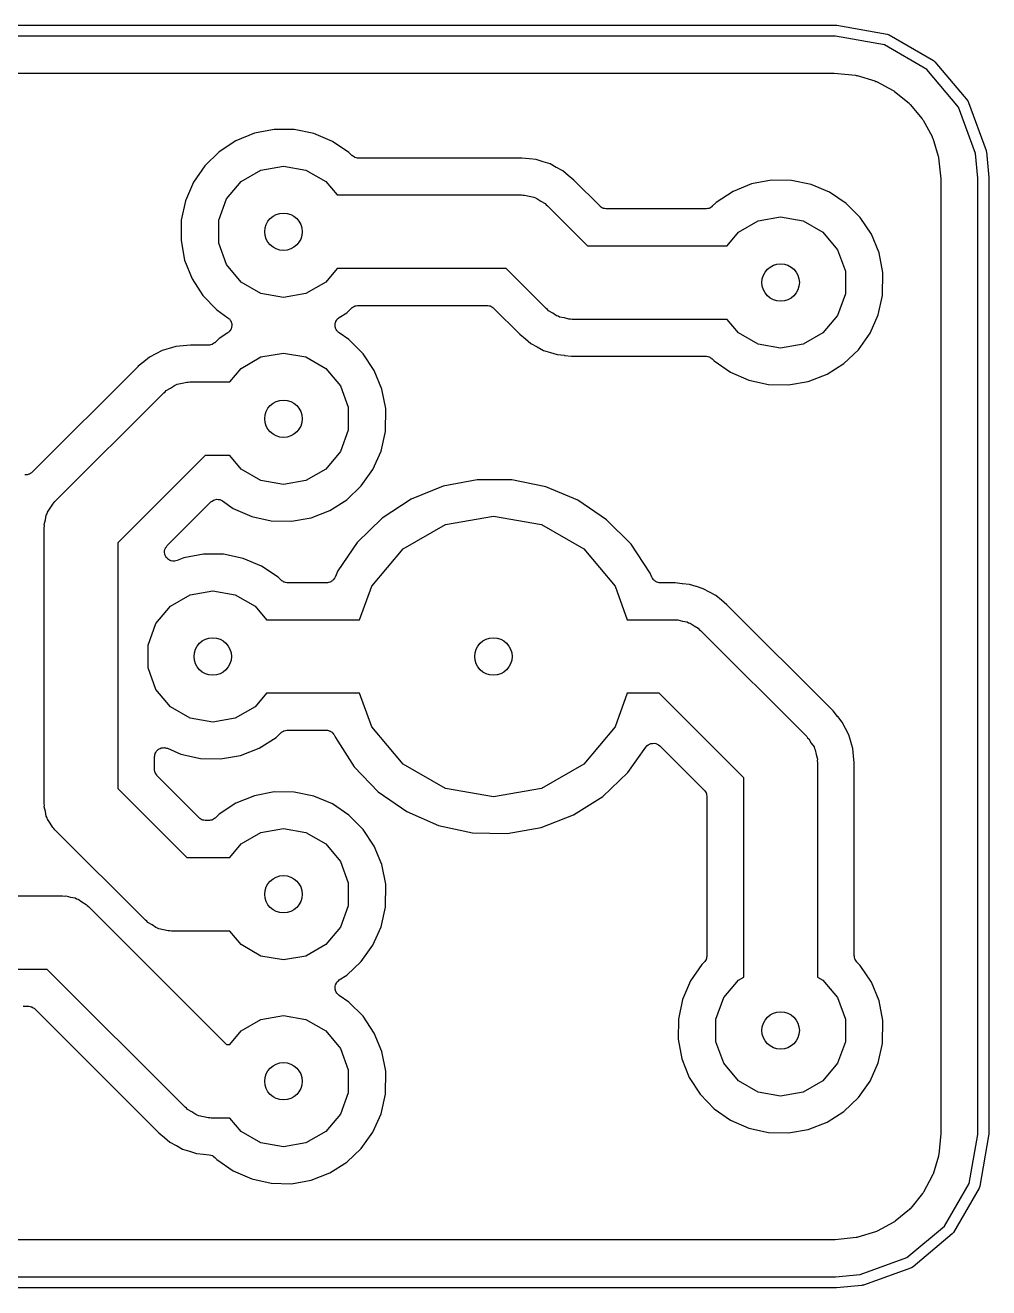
# Model space of a CAD drawing. Extents: x -0.1 to 26.1, y -0.1 to 17.1.
# Drawn here: x 12.99 to 26.07, y -0.07 to 17.07 of the extents above; entities that cross this region are included whole.
import ezdxf

# ---------------------------------------------------------------- set-up
doc = ezdxf.new("R2010")
doc.units = 0
doc.header["$MEASUREMENT"] = 0
doc.layers.add('BLACK', color=7, linetype='CONTINUOUS')

msp = doc.modelspace()

# ---------------------------------------------------------------- linework, layer by layer
at = {"layer": 'Black'}
for p, q in [((2, 17.075), (24, 17.075)), ((24, 17.075), (24.0065, 17.0739)), ((24.0065, 17.0739), (24.013, 17.0739)), ((24.013, 17.0739), (24.6971, 16.9532)), ((23.9934, 16.925), (2.00328, 16.925)), ((24.658, 16.8078), (23.9934, 16.925)), ((25.2366, 16.4737), (24.658, 16.8078)), ((24.6971, 16.9532), (24.7215, 16.9443)), ((24.7215, 16.9443), (25.3231, 16.597)), ((25.6661, 15.9619), (25.2366, 16.4737)), ((25.3231, 16.597), (25.343, 16.5803)), ((25.343, 16.5803), (25.343, 16.5803)), ((25.343, 16.5803), (25.7895, 16.0482)), ((2.02319, 16.425), (23.9658, 16.425)), ((23.9658, 16.425), (23.9718, 16.4239)), ((23.9718, 16.4239), (23.978, 16.4244)), ((23.978, 16.4244), (24.264, 16.3964)), ((24.264, 16.3964), (24.2758, 16.3931)), ((24.2758, 16.3931), (24.288, 16.3916)), ((24.288, 16.3916), (24.5302, 16.3185)), ((24.5302, 16.3185), (24.5412, 16.313)), ((24.5412, 16.313), (24.5528, 16.3092)), ((24.5528, 16.3092), (24.7762, 16.1904)), ((24.7762, 16.1904), (24.7859, 16.1828)), ((24.7859, 16.1828), (24.7966, 16.1769)), ((24.7966, 16.1769), (24.9927, 16.0169)), ((24.9927, 16.0169), (25.0007, 16.0077)), ((25.0007, 16.0077), (25.01, 15.9997)), ((25.01, 15.9997), (25.1713, 15.8047)), ((25.8958, 15.3309), (25.6661, 15.9619)), ((25.7895, 16.0482), (25.7895, 16.0482)), ((25.7895, 16.0482), (25.8025, 16.0257)), ((25.8025, 16.0257), (26.0401, 15.3729)), ((25.1713, 15.8047), (25.1773, 15.7941)), ((25.1773, 15.7941), (25.1849, 15.7845)), ((25.1849, 15.7845), (25.3053, 15.5619)), ((16.1059, 15.6089), (15.8534, 15.5069)), ((16.3735, 15.66), (16.1059, 15.6089)), ((16.6459, 15.6581), (16.3735, 15.66)), ((16.9127, 15.6033), (16.6459, 15.6581)), ((15.8534, 15.5069), (15.6254, 15.3577)), ((17.1638, 15.4977), (16.9127, 15.6033)), ((17.3897, 15.3454), (17.1638, 15.4977)), ((25.3053, 15.5619), (25.3091, 15.5503)), ((25.3091, 15.5503), (25.3147, 15.5394)), ((25.3147, 15.5394), (25.3896, 15.2977)), ((15.6254, 15.3577), (15.4308, 15.1672)), ((17.4279, 15.3069), (17.3897, 15.3454)), ((17.4326, 15.3036), (17.4279, 15.3069)), ((17.4363, 15.2992), (17.4326, 15.3036)), ((17.4502, 15.2912), (17.4363, 15.2992)), ((17.4634, 15.2819), (17.4502, 15.2912)), ((17.4689, 15.2804), (17.4634, 15.2819)), ((17.4739, 15.2775), (17.4689, 15.2804)), ((17.4897, 15.2747), (17.4739, 15.2775)), ((17.5053, 15.2705), (17.4897, 15.2747)), ((17.511, 15.271), (17.5053, 15.2705)), ((17.5166, 15.27), (17.511, 15.271)), ((19.7296, 15.27), (17.5166, 15.27)), ((19.7329, 15.27), (19.7296, 15.27)), ((19.7331, 15.27), (19.7329, 15.27)), ((19.7333, 15.27), (19.7331, 15.27)), ((19.7383, 15.2699), (19.7333, 15.27)), ((19.8351, 15.2591), (19.7383, 15.2699)), ((25.3896, 15.2977), (25.3911, 15.2855)), ((25.3911, 15.2855), (25.3945, 15.2738)), ((25.3945, 15.2738), (25.4243, 14.9899)), ((25.925, 14.9967), (25.8958, 15.3309)), ((26.0401, 15.3729), (26.0418, 15.3633)), ((26.0418, 15.3633), (26.0443, 15.3538)), ((26.0443, 15.3538), (26.0747, 15.0065)), ((15.4308, 15.1672), (15.2769, 14.9424)), ((15.9264, 14.9536), (16.1948, 15.1086)), ((16.1948, 15.1086), (16.5, 15.1624)), ((16.5, 15.1624), (16.8052, 15.1086)), ((16.8052, 15.1086), (17.0736, 14.9536)), ((19.8357, 15.2591), (19.8351, 15.2591)), ((19.8364, 15.2589), (19.8357, 15.2591)), ((19.9328, 15.2492), (19.8364, 15.2589)), ((20.0252, 15.2198), (19.9328, 15.2492)), ((20.0259, 15.2197), (20.0252, 15.2198)), ((20.0265, 15.2194), (20.0259, 15.2197)), ((20.1191, 15.1911), (20.0265, 15.2194)), ((20.204, 15.1444), (20.1191, 15.1911)), ((20.2047, 15.1442), (20.204, 15.1444)), ((20.2052, 15.1438), (20.2047, 15.1442)), ((20.2906, 15.098), (20.2052, 15.1438)), ((20.3648, 15.0357), (20.2906, 15.098)), ((15.2769, 14.9424), (15.1696, 14.692)), ((15.7272, 14.7162), (15.9264, 14.9536)), ((17.0736, 14.9536), (17.2277, 14.77)), ((20.3654, 15.0354), (20.3648, 15.0357)), ((20.3658, 15.0349), (20.3654, 15.0354)), ((20.4414, 14.9728), (20.3658, 15.0349)), ((20.7976, 14.6166), (20.4414, 14.9728)), ((23.1235, 14.97), (22.8559, 14.9189)), ((23.3959, 14.9681), (23.1235, 14.97)), ((23.6627, 14.9133), (23.3959, 14.9681)), ((25.4243, 14.9899), (25.4239, 14.9833)), ((25.4239, 14.9833), (25.425, 14.9768)), ((25.425, 14.9768), (25.425, 2.03423)), ((25.925, 2.00656), (25.925, 14.9967)), ((26.0747, 15.0065), (26.0744, 15.0032)), ((26.0744, 15.0032), (26.075, 15)), ((26.075, 15), (26.075, 2)), ((17.2277, 14.77), (19.73, 14.77)), ((19.73, 14.77), (19.7517, 14.7662)), ((19.7517, 14.7662), (19.7736, 14.7681)), ((19.7736, 14.7681), (19.8367, 14.7512)), ((19.8367, 14.7512), (19.901, 14.7398)), ((22.6034, 14.8169), (22.3754, 14.6677)), ((22.8559, 14.9189), (22.6034, 14.8169)), ((23.9138, 14.8077), (23.6627, 14.9133)), ((24.1397, 14.6554), (23.9138, 14.8077)), ((15.1696, 14.692), (15.113, 14.4256)), ((15.6212, 14.425), (15.7272, 14.7162)), ((19.901, 14.7398), (19.9201, 14.7288)), ((19.9201, 14.7288), (19.9413, 14.7232)), ((19.9413, 14.7232), (19.9948, 14.6857)), ((19.9948, 14.6857), (20.0514, 14.653)), ((20.0514, 14.653), (20.0655, 14.6362)), ((20.0655, 14.6362), (20.0836, 14.6236)), ((20.0836, 14.6236), (20.6271, 14.08)), ((20.8021, 14.6135), (20.7976, 14.6166)), ((20.8056, 14.6092), (20.8021, 14.6135)), ((20.8198, 14.6011), (20.8056, 14.6092)), ((20.8332, 14.5917), (20.8198, 14.6011)), ((20.8385, 14.5903), (20.8332, 14.5917)), ((20.8432, 14.5875), (20.8385, 14.5903)), ((20.8593, 14.5847), (20.8432, 14.5875)), ((20.8751, 14.5805), (20.8593, 14.5847)), ((20.8806, 14.581), (20.8751, 14.5805)), ((20.886, 14.58), (20.8806, 14.581)), ((22.2348, 14.58), (20.886, 14.58)), ((22.2396, 14.5808), (22.2348, 14.58)), ((22.2444, 14.5804), (22.2396, 14.5808)), ((22.2609, 14.5846), (22.2444, 14.5804)), ((22.2776, 14.5875), (22.2609, 14.5846)), ((22.2818, 14.59), (22.2776, 14.5875)), ((22.2865, 14.5912), (22.2818, 14.59)), ((22.3005, 14.6008), (22.2865, 14.5912)), ((22.3152, 14.6092), (22.3005, 14.6008)), ((22.3183, 14.613), (22.3152, 14.6092)), ((22.3223, 14.6157), (22.3183, 14.613)), ((22.3754, 14.6677), (22.3223, 14.6157)), ((24.3316, 14.4621), (24.1397, 14.6554)), ((15.113, 14.4256), (15.1092, 14.1532)), ((15.6212, 14.115), (15.6212, 14.425)), ((22.6764, 14.2636), (22.9448, 14.4186)), ((22.9448, 14.4186), (23.25, 14.4724)), ((23.25, 14.4724), (23.5552, 14.4186)), ((23.5552, 14.4186), (23.8236, 14.2636)), ((24.4824, 14.2353), (24.3316, 14.4621)), ((22.5223, 14.08), (22.6764, 14.2636)), ((23.8236, 14.2636), (24.0228, 14.0262)), ((24.5862, 13.9834), (24.4824, 14.2353)), ((15.1092, 14.1532), (15.1583, 13.8853)), ((15.7272, 13.8238), (15.6212, 14.115)), ((20.6271, 14.08), (22.5223, 14.08)), ((24.0228, 14.0262), (24.1288, 13.735)), ((24.6389, 13.7171), (24.5862, 13.9834)), ((15.1583, 13.8853), (15.2586, 13.632)), ((15.9264, 13.5864), (15.7272, 13.8238)), ((17.2277, 13.77), (17.0736, 13.5864)), ((19.5229, 13.77), (17.2277, 13.77)), ((20.0664, 13.2264), (19.5229, 13.77)), ((24.1288, 13.735), (24.1288, 13.425)), ((15.2586, 13.632), (15.4062, 13.403)), ((16.1948, 13.4314), (15.9264, 13.5864)), ((17.0736, 13.5864), (16.8052, 13.4314)), ((24.6345, 13.4042), (24.6389, 13.7171)), ((15.4062, 13.403), (15.5954, 13.2071)), ((16.5, 13.3776), (16.1948, 13.4314)), ((16.8052, 13.4314), (16.5, 13.3776)), ((24.1288, 13.425), (24.0228, 13.1338)), ((24.5744, 13.1394), (24.6345, 13.4042)), ((15.5954, 13.2071), (15.7463, 13.1022)), ((17.3593, 13.1702), (17.4279, 13.2355)), ((17.4279, 13.2355), (17.4312, 13.2377)), ((17.4312, 13.2377), (17.4338, 13.2408)), ((17.4338, 13.2408), (17.4492, 13.2497)), ((17.4492, 13.2497), (17.4641, 13.2595)), ((17.4641, 13.2595), (17.468, 13.2605)), ((17.468, 13.2605), (17.4714, 13.2625)), ((17.4714, 13.2625), (17.489, 13.2656)), ((17.489, 13.2656), (17.5063, 13.2698)), ((17.5063, 13.2698), (17.5102, 13.2693)), ((17.5102, 13.2693), (17.5141, 13.27)), ((17.5141, 13.27), (19.264, 13.27)), ((19.264, 13.27), (19.2694, 13.269)), ((19.2694, 13.269), (19.2749, 13.2695)), ((19.2749, 13.2695), (19.2907, 13.2653)), ((19.2907, 13.2653), (19.3068, 13.2625)), ((19.3068, 13.2625), (19.3115, 13.2597)), ((19.3115, 13.2597), (19.3168, 13.2583)), ((19.3168, 13.2583), (19.3302, 13.2489)), ((19.3302, 13.2489), (19.3444, 13.2408)), ((19.3444, 13.2408), (19.3479, 13.2365)), ((19.3479, 13.2365), (19.3524, 13.2334)), ((19.3524, 13.2334), (19.7086, 12.8772)), ((20.0845, 13.2138), (20.0664, 13.2264)), ((20.0986, 13.197), (20.0845, 13.2138)), ((15.7463, 13.1022), (15.7556, 13.093)), ((15.7556, 13.093), (15.7661, 13.0851)), ((15.7661, 13.0851), (15.7709, 13.0778)), ((15.7709, 13.0778), (15.7771, 13.0716)), ((15.7771, 13.0716), (15.7827, 13.0598)), ((15.7827, 13.0598), (15.7899, 13.0488)), ((15.7899, 13.0488), (15.7919, 13.0403)), ((15.7919, 13.0403), (15.7956, 13.0323)), ((17.2035, 13.0232), (17.2055, 13.0379)), ((17.2055, 13.0379), (17.2087, 13.0441)), ((17.2087, 13.0441), (17.2104, 13.0509)), ((17.2104, 13.0509), (17.2187, 13.0632)), ((17.2187, 13.0632), (17.2256, 13.0764)), ((17.2256, 13.0764), (17.2308, 13.0811)), ((17.2308, 13.0811), (17.2347, 13.0869)), ((17.2347, 13.0869), (17.2467, 13.0956)), ((17.2467, 13.0956), (17.2576, 13.1056)), ((17.2576, 13.1056), (17.3593, 13.1702)), ((20.1552, 13.1643), (20.0986, 13.197)), ((20.2087, 13.1268), (20.1552, 13.1643)), ((20.2299, 13.1212), (20.2087, 13.1268)), ((20.249, 13.1102), (20.2299, 13.1212)), ((20.3133, 13.0988), (20.249, 13.1102)), ((20.3764, 13.0819), (20.3133, 13.0988)), ((20.3983, 13.0838), (20.3764, 13.0819)), ((20.42, 13.08), (20.3983, 13.0838)), ((22.5223, 13.08), (20.42, 13.08)), ((22.6764, 12.8964), (22.5223, 13.08)), ((24.0228, 13.1338), (23.8236, 12.8964)), ((24.4636, 12.8906), (24.5744, 13.1394)), ((15.7434, 12.895), (15.6254, 12.8177)), ((15.753, 12.9039), (15.7434, 12.895)), ((15.7637, 12.9115), (15.753, 12.9039)), ((15.7687, 12.9187), (15.7637, 12.9115)), ((15.7751, 12.9247), (15.7687, 12.9187)), ((15.781, 12.9364), (15.7751, 12.9247)), ((15.7885, 12.9471), (15.781, 12.9364)), ((15.7907, 12.9556), (15.7885, 12.9471)), ((15.7947, 12.9634), (15.7907, 12.9556)), ((15.7962, 12.9764), (15.7947, 12.9634)), ((15.7956, 13.0323), (15.7968, 13.0193)), ((15.7996, 12.9891), (15.7962, 12.9764)), ((15.7968, 13.0193), (15.7998, 13.0065)), ((15.7998, 13.0065), (15.7988, 12.9978)), ((15.7988, 12.9978), (15.7996, 12.9891)), ((17.1997, 12.9949), (17.2006, 13.0018)), ((17.2029, 12.9804), (17.1997, 12.9949)), ((17.1999, 13.0088), (17.2035, 13.0232)), ((17.2006, 13.0018), (17.1999, 13.0088)), ((17.2044, 12.9656), (17.2029, 12.9804)), ((17.2075, 12.9593), (17.2044, 12.9656)), ((17.209, 12.9525), (17.2075, 12.9593)), ((17.217, 12.9399), (17.209, 12.9525)), ((17.2235, 12.9266), (17.217, 12.9399)), ((17.2285, 12.9217), (17.2235, 12.9266)), ((17.2323, 12.9158), (17.2285, 12.9217)), ((17.244, 12.9068), (17.2323, 12.9158)), ((17.2547, 12.8965), (17.244, 12.9068)), ((17.3897, 12.8054), (17.2547, 12.8965)), ((19.7086, 12.8772), (19.7842, 12.8151)), ((22.9448, 12.7414), (22.6764, 12.8964)), ((23.8236, 12.8964), (23.5552, 12.7414)), ((24.3066, 12.668), (24.4636, 12.8906)), ((15.0409, 12.7119), (14.9482, 12.6839)), ((15.1375, 12.7203), (15.0409, 12.7119)), ((15.1381, 12.7205), (15.1375, 12.7203)), ((15.1388, 12.7205), (15.1381, 12.7205)), ((15.2361, 12.73), (15.1388, 12.7205)), ((15.4848, 12.73), (15.2361, 12.73)), ((15.4896, 12.7308), (15.4848, 12.73)), ((15.4944, 12.7304), (15.4896, 12.7308)), ((15.5109, 12.7346), (15.4944, 12.7304)), ((15.5276, 12.7375), (15.5109, 12.7346)), ((15.5318, 12.74), (15.5276, 12.7375)), ((15.5365, 12.7412), (15.5318, 12.74)), ((15.5505, 12.7508), (15.5365, 12.7412)), ((15.5652, 12.7592), (15.5505, 12.7508)), ((15.5683, 12.763), (15.5652, 12.7592)), ((15.5723, 12.7657), (15.5683, 12.763)), ((15.6254, 12.8177), (15.5723, 12.7657)), ((17.5816, 12.6121), (17.3897, 12.8054)), ((19.7842, 12.8151), (19.7846, 12.8146)), ((19.7846, 12.8146), (19.7852, 12.8143)), ((19.7852, 12.8143), (19.8594, 12.752)), ((19.8594, 12.752), (19.9448, 12.7062)), ((19.9448, 12.7062), (19.9453, 12.7058)), ((19.9453, 12.7058), (19.946, 12.7056)), ((19.946, 12.7056), (20.0309, 12.6589)), ((23.25, 12.6876), (22.9448, 12.7414)), ((23.5552, 12.7414), (23.25, 12.6876)), ((14.681, 12.5657), (14.606, 12.5045)), ((14.7671, 12.6104), (14.681, 12.5657)), ((14.7677, 12.6108), (14.7671, 12.6104)), ((14.7683, 12.611), (14.7677, 12.6108)), ((14.8538, 12.6565), (14.7683, 12.611)), ((14.9469, 12.6835), (14.8538, 12.6565)), ((14.9475, 12.6838), (14.9469, 12.6835)), ((14.9482, 12.6839), (14.9475, 12.6838)), ((15.9264, 12.4136), (16.1948, 12.5686)), ((16.1948, 12.5686), (16.5, 12.6224)), ((16.5, 12.6224), (16.8052, 12.5686)), ((16.8052, 12.5686), (17.0736, 12.4136)), ((17.7324, 12.3853), (17.5816, 12.6121)), ((20.0309, 12.6589), (20.1235, 12.6306)), ((20.1235, 12.6306), (20.1241, 12.6303)), ((20.1241, 12.6303), (20.1248, 12.6302)), ((20.1248, 12.6302), (20.2172, 12.6008)), ((20.2172, 12.6008), (20.3136, 12.5911)), ((20.3136, 12.5911), (20.3142, 12.5909)), ((20.3142, 12.5909), (20.3149, 12.5909)), ((20.3149, 12.5909), (20.4117, 12.5801)), ((20.4117, 12.5801), (20.4167, 12.58)), ((20.4167, 12.58), (20.4169, 12.58)), ((20.4169, 12.58), (20.4171, 12.58)), ((20.4171, 12.58), (20.4204, 12.58)), ((20.4204, 12.58), (22.2316, 12.58)), ((22.2316, 12.58), (22.2381, 12.5789)), ((22.2381, 12.5789), (22.2447, 12.5793)), ((22.2447, 12.5793), (22.2593, 12.5751)), ((22.2593, 12.5751), (22.2744, 12.5725)), ((22.2744, 12.5725), (22.2801, 12.5692)), ((22.2801, 12.5692), (22.2864, 12.5673)), ((22.2864, 12.5673), (22.2987, 12.5584)), ((22.2987, 12.5584), (22.3119, 12.5508)), ((22.3119, 12.5508), (22.3162, 12.5457)), ((22.3162, 12.5457), (22.3215, 12.5418)), ((22.3215, 12.5418), (22.3454, 12.5171)), ((24.1093, 12.4802), (24.3066, 12.668)), ((14.5226, 12.4368), (13.0884, 11.0026)), ((14.5249, 12.4391), (14.5226, 12.4368)), ((14.525, 12.4393), (14.5249, 12.4391)), ((14.5252, 12.4394), (14.525, 12.4393)), ((14.5288, 12.4429), (14.5252, 12.4394)), ((14.6049, 12.5037), (14.5288, 12.4429)), ((14.6054, 12.5042), (14.6049, 12.5037)), ((14.606, 12.5045), (14.6054, 12.5042)), ((15.7723, 12.23), (15.9264, 12.4136)), ((17.0736, 12.4136), (17.2728, 12.1762)), ((17.8362, 12.1334), (17.7324, 12.3853)), ((22.3454, 12.5171), (22.5691, 12.3616)), ((22.5691, 12.3616), (22.8187, 12.2526)), ((23.8793, 12.3342), (24.1093, 12.4802)), ((14.9652, 12.1457), (15.0187, 12.1832)), ((15.0187, 12.1832), (15.0399, 12.1888)), ((15.0399, 12.1888), (15.059, 12.1998)), ((15.059, 12.1998), (15.1233, 12.2112)), ((15.1233, 12.2112), (15.1864, 12.2281)), ((15.1864, 12.2281), (15.2083, 12.2262)), ((15.2083, 12.2262), (15.23, 12.23)), ((15.23, 12.23), (15.7723, 12.23)), ((22.8187, 12.2526), (23.0847, 12.1941)), ((23.0847, 12.1941), (23.3571, 12.1884)), ((23.3571, 12.1884), (23.6253, 12.2357)), ((23.6253, 12.2357), (23.8793, 12.3342)), ((13.3964, 10.6036), (14.8764, 12.0836)), ((14.8764, 12.0836), (14.8945, 12.0962)), ((14.8945, 12.0962), (14.9086, 12.113)), ((14.9086, 12.113), (14.9652, 12.1457)), ((17.2728, 12.1762), (17.3788, 11.885)), ((17.8889, 11.8671), (17.8362, 12.1334)), ((17.3788, 11.885), (17.3788, 11.575)), ((17.8845, 11.5542), (17.8889, 11.8671)), ((17.3788, 11.575), (17.2728, 11.2838)), ((17.8244, 11.2894), (17.8845, 11.5542)), ((15.4371, 11.23), (14.25, 10.0429)), ((15.73, 11.23), (15.4371, 11.23)), ((15.7723, 11.23), (15.73, 11.23)), ((15.9264, 11.0464), (15.7723, 11.23)), ((17.2728, 11.2838), (17.0736, 11.0464)), ((17.7136, 11.0406), (17.8244, 11.2894)), ((13.0528, 10.9777), (13.0423, 10.9749)), ((13.0618, 10.984), (13.0528, 10.9777)), ((13.0717, 10.9886), (13.0618, 10.984)), ((13.0794, 10.9963), (13.0717, 10.9886)), ((13.0884, 11.0026), (13.0794, 10.9963)), ((16.1948, 10.8914), (15.9264, 11.0464)), ((17.0736, 11.0464), (16.8052, 10.8914)), ((17.5566, 10.818), (17.7136, 11.0406)), ((13, 10.9674), (12.9891, 10.9665)), ((13.0109, 10.9665), (13, 10.9674)), ((13.0215, 10.9693), (13.0109, 10.9665)), ((13.0324, 10.9703), (13.0215, 10.9693)), ((13.0423, 10.9749), (13.0324, 10.9703)), ((16.5, 10.8376), (16.1948, 10.8914)), ((16.8052, 10.8914), (16.5, 10.8376)), ((17.3593, 10.6302), (17.5566, 10.818)), ((18.6691, 10.8135), (18.2327, 10.6372)), ((19.1314, 10.9017), (18.6691, 10.8135)), ((19.6021, 10.8984), (19.1314, 10.9017)), ((20.0631, 10.8038), (19.6021, 10.8984)), ((15.5696, 10.6295), (15.5902, 10.6351)), ((15.5902, 10.6351), (15.5905, 10.6351)), ((15.5905, 10.6351), (15.5907, 10.6351)), ((15.5907, 10.6351), (15.612, 10.6332)), ((15.612, 10.6332), (15.6335, 10.6314)), ((18.2327, 10.6372), (17.8389, 10.3795)), ((20.497, 10.6214), (20.0631, 10.8038)), ((13.2968, 10.4613), (13.3343, 10.5148)), ((13.3343, 10.5148), (13.367, 10.5714)), ((13.367, 10.5714), (13.3838, 10.5855)), ((13.3838, 10.5855), (13.3964, 10.6036)), ((14.9213, 10.0071), (15.5132, 10.599)), ((15.5132, 10.599), (15.5308, 10.6113)), ((15.5308, 10.6113), (15.5484, 10.6237)), ((15.5484, 10.6237), (15.5486, 10.6237)), ((15.5486, 10.6237), (15.5487, 10.6239)), ((15.5487, 10.6239), (15.5696, 10.6295)), ((15.6335, 10.6314), (15.6337, 10.6313)), ((15.6337, 10.6313), (15.6339, 10.6313)), ((15.6339, 10.6313), (15.6535, 10.6222)), ((15.6535, 10.6222), (15.6729, 10.6132)), ((15.6729, 10.6132), (15.8191, 10.5116)), ((15.8191, 10.5116), (16.0687, 10.4026)), ((16.8753, 10.3857), (17.1293, 10.4842)), ((17.1293, 10.4842), (17.3593, 10.6302)), ((20.8872, 10.3582), (20.497, 10.6214)), ((13.2519, 10.2936), (13.2688, 10.3567)), ((13.2538, 10.2717), (13.2519, 10.2936)), ((13.2688, 10.3567), (13.2802, 10.421)), ((13.2802, 10.421), (13.2912, 10.4401)), ((13.2912, 10.4401), (13.2968, 10.4613)), ((16.0687, 10.4026), (16.3347, 10.3441)), ((16.3347, 10.3441), (16.6071, 10.3384)), ((16.6071, 10.3384), (16.8753, 10.3857)), ((17.8389, 10.3795), (17.5026, 10.0502)), ((18.124, 9.96104), (18.6977, 10.2922)), ((18.6977, 10.2922), (19.35, 10.4073)), ((19.35, 10.4073), (20.0023, 10.2922)), ((20.0023, 10.2922), (20.576, 9.96104)), ((21.2189, 10.0242), (20.8872, 10.3582)), ((13.25, 10.25), (13.2538, 10.2717)), ((13.25, 6.5), (13.25, 10.25)), ((14.25, 10.0429), (14.25, 6.70711)), ((14.8859, 9.93612), (14.8916, 9.95369)), ((14.8916, 9.95369), (14.8964, 9.97155)), ((14.8964, 9.97155), (14.8983, 9.97426)), ((14.8983, 9.97426), (14.8993, 9.97741)), ((14.8993, 9.97741), (14.9107, 9.99198)), ((14.9107, 9.99198), (14.9213, 10.0071)), ((17.5026, 10.0502), (17.2367, 9.66181)), ((17.6983, 9.45363), (18.124, 9.96104)), ((20.576, 9.96104), (21.0017, 9.45363)), ((21.4793, 9.63219), (21.2189, 10.0242)), ((14.8852, 9.92962), (14.886, 9.93281)), ((14.8868, 9.9112), (14.8852, 9.92962)), ((14.886, 9.93281), (14.8859, 9.93612)), ((14.8874, 9.89273), (14.8868, 9.9112)), ((14.8887, 9.88967), (14.8874, 9.89273)), ((14.889, 9.88637), (14.8887, 9.88967)), ((14.8968, 9.86961), (14.889, 9.88637)), ((14.9037, 9.85248), (14.8968, 9.86961)), ((14.9059, 9.85002), (14.9037, 9.85248)), ((14.9073, 9.84702), (14.9059, 9.85002)), ((14.9204, 9.83396), (14.9073, 9.84702)), ((14.9328, 9.82022), (14.9204, 9.83396)), ((14.9357, 9.81867), (14.9328, 9.82022)), ((14.938, 9.81633), (14.9357, 9.81867)), ((14.9548, 9.80851), (14.938, 9.81633)), ((14.9711, 9.79984), (14.9548, 9.80851)), ((14.9744, 9.79938), (14.9711, 9.79984)), ((14.9774, 9.79798), (14.9744, 9.79938)), ((14.9958, 9.79637), (14.9774, 9.79798)), ((15.0141, 9.7938), (14.9958, 9.79637)), ((15.0173, 9.79448), (15.0141, 9.7938)), ((15.0206, 9.7942), (15.0173, 9.79448)), ((15.0385, 9.79898), (15.0206, 9.7942)), ((15.0565, 9.80282), (15.0385, 9.79898)), ((15.1459, 9.83894), (15.0565, 9.80282)), ((15.4135, 9.88998), (15.1459, 9.83894)), ((15.6859, 9.88808), (15.4135, 9.88998)), ((15.9527, 9.83331), (15.6859, 9.88808)), ((16.2038, 9.72775), (15.9527, 9.83331)), ((16.4297, 9.57543), (16.2038, 9.72775)), ((17.2367, 9.66181), (17.1998, 9.57576)), ((21.5019, 9.57737), (21.4793, 9.63219)), ((16.4679, 9.53692), (16.4297, 9.57543)), ((16.4726, 9.53362), (16.4679, 9.53692)), ((16.4763, 9.52924), (16.4726, 9.53362)), ((16.4902, 9.52119), (16.4763, 9.52924)), ((16.5034, 9.5119), (16.4902, 9.52119)), ((16.5089, 9.5104), (16.5034, 9.5119)), ((16.5139, 9.50754), (16.5089, 9.5104)), ((16.5297, 9.50474), (16.5139, 9.50754)), ((16.5453, 9.50052), (16.5297, 9.50474)), ((16.551, 9.50099), (16.5453, 9.50052)), ((16.5566, 9.5), (16.551, 9.50099)), ((17.0849, 9.5), (16.5566, 9.5)), ((17.0923, 9.5013), (17.0849, 9.5)), ((17.0997, 9.50088), (17.0923, 9.5013)), ((17.1135, 9.50504), (17.0997, 9.50088)), ((17.1277, 9.50754), (17.1135, 9.50504)), ((17.1341, 9.51127), (17.1277, 9.50754)), ((17.1413, 9.51343), (17.1341, 9.51127)), ((17.1528, 9.52205), (17.1413, 9.51343)), ((17.1653, 9.52924), (17.1528, 9.52205)), ((17.1701, 9.53496), (17.1653, 9.52924)), ((17.176, 9.53943), (17.1701, 9.53496)), ((17.1839, 9.55148), (17.176, 9.53943)), ((17.1932, 9.5625), (17.1839, 9.55148)), ((17.1957, 9.56951), (17.1932, 9.5625)), ((17.1998, 9.57576), (17.1957, 9.56951)), ((17.5332, 9), (17.6983, 9.45363)), ((21.0017, 9.45363), (21.1668, 9)), ((21.5064, 9.57033), (21.5019, 9.57737)), ((21.5092, 9.5625), (21.5064, 9.57033)), ((21.5179, 9.55214), (21.5092, 9.5625)), ((21.5252, 9.54071), (21.5179, 9.55214)), ((21.5318, 9.53563), (21.5252, 9.54071)), ((21.5371, 9.52924), (21.5318, 9.53563)), ((21.5489, 9.52248), (21.5371, 9.52924)), ((21.5596, 9.51422), (21.5489, 9.52248)), ((21.5675, 9.51171), (21.5596, 9.51422)), ((21.5747, 9.50754), (21.5675, 9.51171)), ((21.5881, 9.50519), (21.5747, 9.50754)), ((21.601, 9.5011), (21.5881, 9.50519)), ((21.6093, 9.50145), (21.601, 9.5011)), ((21.6175, 9.5), (21.6093, 9.50145)), ((21.8096, 9.5), (21.6175, 9.5)), ((21.8129, 9.49998), (21.8096, 9.5)), ((21.8131, 9.50001), (21.8129, 9.49998)), ((21.8133, 9.49997), (21.8131, 9.50001)), ((21.8183, 9.49994), (21.8133, 9.49997)), ((21.9151, 9.48908), (21.8183, 9.49994)), ((21.9157, 9.48912), (21.9151, 9.48908)), ((21.9164, 9.48894), (21.9157, 9.48912)), ((22.0128, 9.47915), (21.9164, 9.48894)), ((22.1052, 9.44983), (22.0128, 9.47915)), ((22.1059, 9.44974), (22.1052, 9.44983)), ((22.1065, 9.44944), (22.1059, 9.44974)), ((22.1991, 9.42112), (22.1065, 9.44944)), ((14.9664, 9.18361), (15.2348, 9.33858)), ((15.2348, 9.33858), (15.54, 9.3924)), ((15.54, 9.3924), (15.8452, 9.33858)), ((15.8452, 9.33858), (16.1136, 9.18361)), ((22.284, 9.37442), (22.1991, 9.42112)), ((22.2847, 9.37421), (22.284, 9.37442)), ((22.2852, 9.3738), (22.2847, 9.37421)), ((22.3706, 9.328), (22.2852, 9.3738)), ((22.4448, 9.2657), (22.3706, 9.328)), ((22.4454, 9.26537), (22.4448, 9.2657)), ((22.4458, 9.26487), (22.4454, 9.26537)), ((22.5214, 9.20278), (22.4458, 9.26487)), ((14.7672, 8.9462), (14.9664, 9.18361)), ((16.1136, 9.18361), (16.2677, 9)), ((23.9568, 7.76744), (22.5214, 9.20278)), ((14.6612, 8.65496), (14.7672, 8.9462)), ((16.2677, 9), (17.5332, 9)), ((21.1668, 9), (21.81, 9)), ((21.81, 9), (21.8317, 8.99618)), ((21.8317, 8.99618), (21.8536, 8.9981)), ((21.8536, 8.9981), (21.9167, 8.98119)), ((21.9167, 8.98119), (21.981, 8.96985)), ((21.981, 8.96985), (22.0001, 8.95885)), ((22.0001, 8.95885), (22.0213, 8.95315)), ((22.0213, 8.95315), (22.0748, 8.91568)), ((22.0748, 8.91568), (22.1314, 8.88302)), ((22.1314, 8.88302), (22.1455, 8.86617)), ((22.1455, 8.86617), (22.1636, 8.85355)), ((22.1636, 8.85355), (23.6036, 7.41355)), ((14.6612, 8.34504), (14.6612, 8.65496)), ((14.7672, 8.0538), (14.6612, 8.34504)), ((14.9664, 7.81638), (14.7672, 8.0538)), ((16.2677, 8), (16.1136, 7.81638)), ((17.5332, 8), (16.2677, 8)), ((17.6983, 7.54637), (17.5332, 8)), ((21.1668, 8), (21.0017, 7.54637)), ((21.6029, 8), (21.1668, 8)), ((22.75, 6.85289), (21.6029, 8)), ((15.2348, 7.66142), (14.9664, 7.81638)), ((16.1136, 7.81638), (15.8452, 7.66142)), ((23.9591, 7.76508), (23.9568, 7.76744)), ((23.9593, 7.76495), (23.9591, 7.76508)), ((23.9594, 7.76478), (23.9593, 7.76495)), ((23.9629, 7.7612), (23.9594, 7.76478)), ((24.0237, 7.68511), (23.9629, 7.7612)), ((15.54, 7.6076), (15.2348, 7.66142)), ((15.8452, 7.66142), (15.54, 7.6076)), ((18.124, 7.03896), (17.6983, 7.54637)), ((21.0017, 7.54637), (20.576, 7.03896)), ((24.0242, 7.68467), (24.0237, 7.68511)), ((24.0245, 7.68409), (24.0242, 7.68467)), ((24.0857, 7.60898), (24.0245, 7.68409)), ((24.1304, 7.52289), (24.0857, 7.60898)), ((16.1693, 7.2542), (16.3993, 7.40015)), ((16.3993, 7.40015), (16.4679, 7.46552)), ((16.4679, 7.46552), (16.4712, 7.46772)), ((16.4712, 7.46772), (16.4738, 7.47076)), ((16.4738, 7.47076), (16.4892, 7.47968)), ((16.4892, 7.47968), (16.5041, 7.48955)), ((16.5041, 7.48955), (16.508, 7.49048)), ((16.508, 7.49048), (16.5114, 7.49246)), ((16.5114, 7.49246), (16.529, 7.49556)), ((16.529, 7.49556), (16.5463, 7.49975)), ((16.5463, 7.49975), (16.5502, 7.49931)), ((16.5502, 7.49931), (16.5541, 7.5)), ((16.5541, 7.5), (17.0796, 7.5)), ((17.0796, 7.5), (17.0887, 7.4984)), ((17.0887, 7.4984), (17.0979, 7.49866)), ((17.0979, 7.49866), (17.1099, 7.49466)), ((17.1099, 7.49466), (17.1224, 7.49246)), ((17.1224, 7.49246), (17.1303, 7.48786)), ((17.1303, 7.48786), (17.1391, 7.48495)), ((17.1391, 7.48495), (17.149, 7.47709)), ((17.149, 7.47709), (17.1599, 7.47076)), ((17.1599, 7.47076), (17.1659, 7.46371)), ((17.1659, 7.46371), (17.1731, 7.45799)), ((17.1731, 7.45799), (17.1797, 7.4472)), ((17.1797, 7.4472), (17.1879, 7.4375)), ((17.1879, 7.4375), (17.191, 7.42885)), ((17.191, 7.42885), (17.1958, 7.42101)), ((17.1958, 7.42101), (17.2051, 7.39766)), ((17.2051, 7.39766), (17.46, 7.00203)), ((23.6036, 7.41355), (23.6162, 7.39553)), ((23.6162, 7.39553), (23.633, 7.38139)), ((23.633, 7.38139), (23.6657, 7.32482)), ((24.1308, 7.52236), (24.1304, 7.52289)), ((24.131, 7.52173), (24.1308, 7.52236)), ((24.1765, 7.43619), (24.131, 7.52173)), ((24.2035, 7.3431), (24.1765, 7.43619)), ((14.765, 7.19387), (14.7709, 7.20745)), ((14.7709, 7.20745), (14.7757, 7.21254)), ((14.7757, 7.21254), (14.7792, 7.21862)), ((14.7792, 7.21862), (14.7906, 7.22815)), ((14.7906, 7.22815), (14.8008, 7.23889)), ((14.8008, 7.23889), (14.8071, 7.24201)), ((14.8071, 7.24201), (14.8125, 7.24653)), ((14.8125, 7.24653), (14.8264, 7.2516)), ((14.8264, 7.2516), (14.8397, 7.25819)), ((14.8397, 7.25819), (14.8467, 7.25897)), ((14.8467, 7.25897), (14.8533, 7.26138)), ((14.8533, 7.26138), (14.8681, 7.26138)), ((14.8681, 7.26138), (14.8828, 7.26303)), ((14.8828, 7.26303), (14.8897, 7.26138)), ((14.8897, 7.26138), (14.8967, 7.26138)), ((14.8967, 7.26138), (14.9106, 7.25631)), ((14.9106, 7.25631), (14.925, 7.25282)), ((14.925, 7.25282), (15.1087, 7.17259)), ((15.9153, 7.15569), (16.1693, 7.2542)), ((21.1756, 6.9242), (21.4193, 7.26965)), ((21.4193, 7.26965), (21.4346, 7.28487)), ((21.4346, 7.28487), (21.4497, 7.29999)), ((21.4497, 7.29999), (21.4499, 7.30008)), ((21.4499, 7.30008), (21.4501, 7.30024)), ((21.4501, 7.30024), (21.4696, 7.30927)), ((21.4696, 7.30927), (21.4891, 7.31834)), ((21.4891, 7.31834), (21.4893, 7.31836)), ((21.4893, 7.31836), (21.4895, 7.31845)), ((21.4895, 7.31845), (21.5107, 7.32023)), ((21.5107, 7.32023), (21.5323, 7.32212)), ((21.5323, 7.32212), (21.5325, 7.32206)), ((21.5325, 7.32206), (21.5327, 7.32208)), ((21.5327, 7.32208), (21.5533, 7.31649)), ((21.5533, 7.31649), (21.5742, 7.31088)), ((21.5742, 7.31088), (21.5744, 7.31076)), ((21.5744, 7.31076), (21.5746, 7.3107)), ((21.5746, 7.3107), (21.5921, 7.29837)), ((21.5921, 7.29837), (21.6098, 7.28598)), ((21.6098, 7.28598), (22.2134, 6.6824)), ((23.6657, 7.32482), (23.7032, 7.27131)), ((23.7032, 7.27131), (23.7088, 7.25006)), ((23.7088, 7.25006), (23.7198, 7.23101)), ((23.7198, 7.23101), (23.7312, 7.16668)), ((24.2038, 7.3425), (24.2035, 7.3431)), ((24.2039, 7.34184), (24.2038, 7.3425)), ((24.2319, 7.24908), (24.2039, 7.34184)), ((24.2403, 7.15248), (24.2319, 7.24908)), ((14.75, 7.13828), (14.7526, 7.15288)), ((14.75, 6.96599), (14.75, 7.13828)), ((14.7526, 7.15288), (14.7535, 7.16767)), ((14.7535, 7.16767), (14.7563, 7.17411)), ((14.7563, 7.17411), (14.7575, 7.18103)), ((14.7575, 7.18103), (14.765, 7.19387)), ((15.1087, 7.17259), (15.3747, 7.11409)), ((15.3747, 7.11409), (15.6471, 7.10839)), ((15.6471, 7.10839), (15.9153, 7.15569)), ((18.6977, 6.70776), (18.124, 7.03896)), ((20.576, 7.03896), (20.0023, 6.70776)), ((23.7312, 7.16668), (23.7481, 7.10358)), ((23.7481, 7.10358), (23.7462, 7.08166)), ((23.7462, 7.08166), (23.75, 7.06)), ((23.75, 7.06), (23.75, 4.14612)), ((24.2405, 7.15184), (24.2403, 7.15248)), ((24.2405, 7.15118), (24.2405, 7.15184)), ((24.25, 7.05389), (24.2405, 7.15118)), ((24.25, 4.43584), (24.25, 7.05389)), ((14.751, 6.96057), (14.75, 6.96599)), ((14.7505, 6.9551), (14.751, 6.96057)), ((14.7547, 6.93932), (14.7505, 6.9551)), ((14.7575, 6.92324), (14.7547, 6.93932)), ((14.7603, 6.91847), (14.7575, 6.92324)), ((14.7617, 6.91316), (14.7603, 6.91847)), ((14.7711, 6.89979), (14.7617, 6.91316)), ((14.7792, 6.88564), (14.7711, 6.89979)), ((14.7835, 6.88211), (14.7792, 6.88564)), ((14.7866, 6.8776), (14.7835, 6.88211)), ((15.3576, 6.30661), (14.7866, 6.8776)), ((17.46, 7.00203), (17.787, 6.66346)), ((20.8347, 6.59962), (21.1756, 6.9242)), ((14.25, 6.70711), (15.1871, 5.77)), ((19.35, 6.59274), (18.6977, 6.70776)), ((20.0023, 6.70776), (19.35, 6.59274)), ((22.75, 4.14612), (22.75, 6.85289)), ((16.1059, 6.60894), (15.8534, 6.5069)), ((16.3735, 6.65998), (16.1059, 6.60894)), ((16.6459, 6.65808), (16.3735, 6.65998)), ((16.9127, 6.60331), (16.6459, 6.65808)), ((17.1638, 6.49775), (16.9127, 6.60331)), ((17.787, 6.66346), (18.1735, 6.39485)), ((20.4373, 6.34743), (20.8347, 6.59962)), ((22.2134, 6.6824), (22.2165, 6.67789)), ((22.2165, 6.67789), (22.2208, 6.67436)), ((22.2208, 6.67436), (22.2289, 6.66021)), ((22.2289, 6.66021), (22.2383, 6.64684)), ((22.2383, 6.64684), (22.2397, 6.64153)), ((22.2397, 6.64153), (22.2425, 6.63676)), ((22.2425, 6.63676), (22.2453, 6.62068)), ((22.2453, 6.62068), (22.2495, 6.6049)), ((22.2495, 6.6049), (22.249, 6.59942)), ((22.249, 6.59942), (22.25, 6.59401)), ((22.25, 6.59401), (22.25, 4.43746)), ((13.2538, 6.47833), (13.25, 6.5)), ((13.2519, 6.45642), (13.2538, 6.47833)), ((13.2688, 6.39332), (13.2519, 6.45642)), ((13.2802, 6.32899), (13.2688, 6.39332)), ((15.6254, 6.35774), (15.5723, 6.30569)), ((15.8534, 6.5069), (15.6254, 6.35774)), ((17.3897, 6.34542), (17.1638, 6.49775)), ((18.1735, 6.39485), (18.6048, 6.20642)), ((19.9985, 6.17722), (20.4373, 6.34743)), ((13.2912, 6.30994), (13.2802, 6.32899)), ((13.2968, 6.28869), (13.2912, 6.30994)), ((13.3343, 6.23518), (13.2968, 6.28869)), ((13.367, 6.17861), (13.3343, 6.23518)), ((13.3838, 6.16446), (13.367, 6.17861)), ((15.3621, 6.30346), (15.3576, 6.30661)), ((15.3656, 6.29924), (15.3621, 6.30346)), ((15.3798, 6.29108), (15.3656, 6.29924)), ((15.3932, 6.28171), (15.3798, 6.29108)), ((15.3985, 6.28029), (15.3932, 6.28171)), ((15.4032, 6.27754), (15.3985, 6.28029)), ((15.4193, 6.2747), (15.4032, 6.27754)), ((15.4351, 6.27048), (15.4193, 6.2747)), ((15.4406, 6.27095), (15.4351, 6.27048)), ((15.446, 6.27), (15.4406, 6.27095)), ((15.4848, 6.27), (15.446, 6.27)), ((15.4896, 6.27084), (15.4848, 6.27)), ((15.4944, 6.27037), (15.4896, 6.27084)), ((15.5109, 6.27459), (15.4944, 6.27037)), ((15.5276, 6.27754), (15.5109, 6.27459)), ((15.5318, 6.27996), (15.5276, 6.27754)), ((15.5365, 6.28116), (15.5318, 6.27996)), ((15.5505, 6.29075), (15.5365, 6.28116)), ((15.5652, 6.29924), (15.5505, 6.29075)), ((15.5683, 6.30295), (15.5652, 6.29924)), ((15.5723, 6.30569), (15.5683, 6.30295)), ((17.5816, 6.15214), (17.3897, 6.34542)), ((18.6048, 6.20642), (19.0645, 6.10535)), ((19.535, 6.09549), (19.9985, 6.17722)), ((13.3964, 6.14645), (13.3838, 6.16446)), ((14.6264, 4.91645), (13.3964, 6.14645)), ((15.9264, 5.95362), (16.1948, 6.10858)), ((16.1948, 6.10858), (16.5, 6.1624)), ((16.5, 6.1624), (16.8052, 6.10858)), ((16.8052, 6.10858), (17.0736, 5.95362)), ((17.7324, 5.92526), (17.5816, 6.15214)), ((19.0645, 6.10535), (19.535, 6.09549)), ((15.7723, 5.77), (15.9264, 5.95362)), ((17.0736, 5.95362), (17.2728, 5.7162)), ((17.8362, 5.67341), (17.7324, 5.92526)), ((15.1871, 5.77), (15.7723, 5.77)), ((17.2728, 5.7162), (17.3788, 5.42496)), ((17.8889, 5.40707), (17.8362, 5.67341)), ((17.3788, 5.42496), (17.3788, 5.11504)), ((17.8845, 5.09421), (17.8889, 5.40707)), ((12.5, 5.25), (13.5, 5.25)), ((13.5, 5.25), (13.5217, 5.24618)), ((13.5217, 5.24618), (13.5436, 5.2481)), ((13.5436, 5.2481), (13.6067, 5.23119)), ((13.6067, 5.23119), (13.671, 5.21985)), ((13.671, 5.21985), (13.6901, 5.20885)), ((13.6901, 5.20885), (13.7113, 5.20315)), ((13.7113, 5.20315), (13.7648, 5.16568)), ((13.7648, 5.16568), (13.8214, 5.13302)), ((13.8214, 5.13302), (13.8355, 5.11617)), ((13.8355, 5.11617), (13.8536, 5.10355)), ((13.8536, 5.10355), (15.7271, 3.23)), ((17.3788, 5.11504), (17.2728, 4.8238)), ((17.8244, 4.82944), (17.8845, 5.09421)), ((14.6445, 4.90383), (14.6264, 4.91645)), ((14.6586, 4.88698), (14.6445, 4.90383)), ((14.7152, 4.85432), (14.6586, 4.88698)), ((14.7687, 4.81685), (14.7152, 4.85432)), ((14.7899, 4.81115), (14.7687, 4.81685)), ((14.809, 4.80015), (14.7899, 4.81115)), ((17.2728, 4.8238), (17.0736, 4.58638)), ((17.7136, 4.58059), (17.8244, 4.82944)), ((14.8733, 4.78881), (14.809, 4.80015)), ((14.9364, 4.7719), (14.8733, 4.78881)), ((14.9583, 4.77382), (14.9364, 4.7719)), ((14.98, 4.77), (14.9583, 4.77382)), ((15.7723, 4.77), (14.98, 4.77)), ((15.9264, 4.58638), (15.7723, 4.77)), ((16.1948, 4.43142), (15.9264, 4.58638)), ((17.0736, 4.58638), (16.8052, 4.43142)), ((17.5566, 4.358), (17.7136, 4.58059)), ((16.5, 4.3776), (16.1948, 4.43142)), ((16.8052, 4.43142), (16.5, 4.3776)), ((17.3593, 4.17015), (17.5566, 4.358)), ((22.1808, 4.31715), (22.0269, 4.0924)), ((22.2125, 4.34815), (22.1808, 4.31715)), ((22.216, 4.35315), (22.2125, 4.34815)), ((22.2208, 4.35711), (22.216, 4.35315)), ((22.2286, 4.37069), (22.2208, 4.35711)), ((22.2377, 4.38345), (22.2286, 4.37069)), ((22.2394, 4.38937), (22.2377, 4.38345)), ((22.2425, 4.3947), (22.2394, 4.38937)), ((22.2452, 4.41015), (22.2425, 4.3947)), ((22.2494, 4.42526), (22.2452, 4.41015)), ((22.25, 4.43746), (22.2489, 4.4314)), ((22.2489, 4.4314), (22.2494, 4.42526)), ((24.2509, 4.43064), (24.25, 4.43584)), ((24.2504, 4.42538), (24.2509, 4.43064)), ((24.2547, 4.40938), (24.2504, 4.42538)), ((24.2575, 4.39309), (24.2547, 4.40938)), ((24.2602, 4.38852), (24.2575, 4.39309)), ((24.2615, 4.38341), (24.2602, 4.38852)), ((24.271, 4.36983), (24.2615, 4.38341)), ((24.2792, 4.3555), (24.271, 4.36983)), ((24.2833, 4.3521), (24.2792, 4.3555)), ((24.2863, 4.34776), (24.2833, 4.3521)), ((24.3316, 4.30214), (24.2863, 4.34776)), ((24.4824, 4.07526), (24.3316, 4.30214)), ((13.2929, 4.25), (12.7071, 4.25)), ((15.1664, 2.37645), (13.2929, 4.25)), ((17.2576, 4.10563), (17.3593, 4.17015)), ((22.6764, 4.10361), (22.75, 4.14612)), ((23.75, 4.14612), (23.8236, 4.10361)), ((17.1997, 3.99485), (17.2006, 4.00182)), ((17.2029, 3.98037), (17.1997, 3.99485)), ((17.1999, 4.00881), (17.2035, 4.02319)), ((17.2006, 4.00182), (17.1999, 4.00881)), ((17.2044, 3.96563), (17.2029, 3.98037)), ((17.2035, 4.02319), (17.2055, 4.03789)), ((17.2075, 3.95932), (17.2044, 3.96563)), ((17.2055, 4.03789), (17.2087, 4.04412)), ((17.209, 3.95246), (17.2075, 3.95932)), ((17.2087, 4.04412), (17.2104, 4.05093)), ((17.217, 3.93995), (17.209, 3.95246)), ((17.2104, 4.05093), (17.2187, 4.06322)), ((17.2187, 4.06322), (17.2256, 4.07636)), ((17.2256, 4.07636), (17.2308, 4.0811)), ((17.2308, 4.0811), (17.2347, 4.08692)), ((17.2347, 4.08692), (17.2467, 4.09564)), ((17.2467, 4.09564), (17.2576, 4.10563)), ((22.0269, 4.0924), (21.9196, 3.84202)), ((22.4772, 3.8662), (22.6764, 4.10361)), ((23.8236, 4.10361), (24.0228, 3.8662)), ((24.5862, 3.82341), (24.4824, 4.07526)), ((17.2235, 3.92662), (17.217, 3.93995)), ((17.2285, 3.92173), (17.2235, 3.92662)), ((17.2323, 3.9158), (17.2285, 3.92173)), ((17.244, 3.90676), (17.2323, 3.9158)), ((17.2547, 3.89646), (17.244, 3.90676)), ((17.3897, 3.80542), (17.2547, 3.89646)), ((17.5816, 3.61214), (17.3897, 3.80542)), ((21.9196, 3.84202), (21.863, 3.57558)), ((22.3712, 3.57496), (22.4772, 3.8662)), ((24.0228, 3.8662), (24.1288, 3.57496)), ((24.6389, 3.55707), (24.5862, 3.82341)), ((12.966, 3.75), (13.034, 3.75)), ((13.034, 3.75), (13.0394, 3.74904)), ((13.0394, 3.74904), (13.0449, 3.74952)), ((13.0449, 3.74952), (13.0607, 3.7453)), ((13.0607, 3.7453), (13.0768, 3.74246)), ((13.0768, 3.74246), (13.0815, 3.73971)), ((13.0815, 3.73971), (13.0868, 3.73829)), ((13.0868, 3.73829), (13.1002, 3.72892)), ((13.1002, 3.72892), (13.1144, 3.72076)), ((13.1144, 3.72076), (13.1179, 3.71654)), ((13.1179, 3.71654), (13.1224, 3.71339)), ((13.1224, 3.71339), (14.8086, 2.02722)), ((16.1948, 3.56858), (16.5, 3.6224)), ((16.5, 3.6224), (16.8052, 3.56858)), ((17.7324, 3.38526), (17.5816, 3.61214)), ((15.9264, 3.41362), (16.1948, 3.56858)), ((16.8052, 3.56858), (17.0736, 3.41362)), ((21.863, 3.57558), (21.8592, 3.30321)), ((22.3712, 3.26504), (22.3712, 3.57496)), ((24.1288, 3.57496), (24.1288, 3.26504)), ((24.6345, 3.24421), (24.6389, 3.55707)), ((15.7723, 3.23), (15.9264, 3.41362)), ((17.0736, 3.41362), (17.2728, 3.1762)), ((17.8362, 3.13341), (17.7324, 3.38526)), ((21.8592, 3.30321), (21.9083, 3.03529)), ((22.4772, 2.9738), (22.3712, 3.26504)), ((24.1288, 3.26504), (24.0228, 2.9738)), ((15.7271, 3.23), (15.7723, 3.23)), ((17.2728, 3.1762), (17.3788, 2.88496)), ((17.8889, 2.86707), (17.8362, 3.13341)), ((24.5744, 2.97944), (24.6345, 3.24421)), ((21.9083, 3.03529), (22.0086, 2.78202)), ((22.6764, 2.73638), (22.4772, 2.9738)), ((24.0228, 2.9738), (23.8236, 2.73638)), ((24.4636, 2.73059), (24.5744, 2.97944)), ((17.3788, 2.88496), (17.3788, 2.57504)), ((17.8845, 2.55421), (17.8889, 2.86707)), ((22.0086, 2.78202), (22.1562, 2.55305)), ((17.3788, 2.57504), (17.2728, 2.2838)), ((22.9448, 2.58142), (22.6764, 2.73638)), ((23.25, 2.5276), (22.9448, 2.58142)), ((23.5552, 2.58142), (23.25, 2.5276)), ((23.8236, 2.73638), (23.5552, 2.58142)), ((24.3066, 2.508), (24.4636, 2.73059)), ((17.8244, 2.28944), (17.8845, 2.55421)), ((22.1562, 2.55305), (22.3454, 2.3571)), ((24.1093, 2.32015), (24.3066, 2.508)), ((15.1845, 2.36383), (15.1664, 2.37645)), ((15.1986, 2.34698), (15.1845, 2.36383)), ((15.2552, 2.31431), (15.1986, 2.34698)), ((15.3087, 2.27685), (15.2552, 2.31431)), ((15.3299, 2.27115), (15.3087, 2.27685)), ((15.349, 2.26015), (15.3299, 2.27115)), ((15.4133, 2.24881), (15.349, 2.26015)), ((15.4764, 2.2319), (15.4133, 2.24881)), ((15.4983, 2.23382), (15.4764, 2.2319)), ((15.52, 2.23), (15.4983, 2.23382)), ((15.7723, 2.23), (15.52, 2.23)), ((15.9264, 2.04638), (15.7723, 2.23)), ((17.2728, 2.2838), (17.0736, 2.04638)), ((17.7136, 2.04059), (17.8244, 2.28944)), ((22.3454, 2.3571), (22.5691, 2.20164)), ((23.8793, 2.1742), (24.1093, 2.32015)), ((22.5691, 2.20164), (22.8187, 2.09258)), ((22.8187, 2.09258), (23.0847, 2.03409)), ((23.3571, 2.02839), (23.6253, 2.07569)), ((23.6253, 2.07569), (23.8793, 2.1742)), ((14.8086, 2.02722), (14.8842, 1.96513)), ((14.8842, 1.96513), (14.8846, 1.96463)), ((14.8846, 1.96463), (14.8852, 1.9643)), ((14.8852, 1.9643), (14.9594, 1.902)), ((14.9594, 1.902), (15.0448, 1.8562)), ((16.1948, 1.89142), (15.9264, 2.04638)), ((16.5, 1.8376), (16.1948, 1.89142)), ((16.8052, 1.89142), (16.5, 1.8376)), ((17.0736, 2.04638), (16.8052, 1.89142)), ((17.5566, 1.818), (17.7136, 2.04059)), ((23.0847, 2.03409), (23.3571, 2.02839)), ((25.4244, 2.02204), (25.3964, 1.73595)), ((25.425, 2.03423), (25.4239, 2.02817)), ((25.4239, 2.02817), (25.4244, 2.02204)), ((25.8078, 1.34201), (25.925, 2.00656)), ((26.0739, 1.98698), (25.9532, 1.30294)), ((26.075, 2), (26.0739, 1.99354)), ((26.0739, 1.99354), (26.0739, 1.98698)), ((15.0448, 1.8562), (15.0453, 1.85579)), ((15.0453, 1.85579), (15.046, 1.85558)), ((15.046, 1.85558), (15.1309, 1.80888)), ((15.1309, 1.80888), (15.2235, 1.78056)), ((15.2235, 1.78056), (15.2241, 1.78026)), ((15.2241, 1.78026), (15.2248, 1.78017)), ((15.2248, 1.78017), (15.3172, 1.75085)), ((15.3172, 1.75085), (15.4136, 1.74106)), ((15.4136, 1.74106), (15.4142, 1.74088)), ((15.4142, 1.74088), (15.4149, 1.74092)), ((15.4149, 1.74092), (15.4927, 1.7322)), ((15.4927, 1.7322), (15.5131, 1.72619)), ((15.5131, 1.72619), (15.5335, 1.72033)), ((15.5335, 1.72033), (15.5339, 1.72007)), ((15.5339, 1.72007), (15.5343, 1.71994)), ((15.5343, 1.71994), (15.5515, 1.70725)), ((17.3593, 1.63015), (17.5566, 1.818)), ((25.3931, 1.72417), (25.3916, 1.71202)), ((25.3964, 1.73595), (25.3931, 1.72417)), ((15.5515, 1.70725), (15.5686, 1.69481)), ((15.5686, 1.69481), (15.5954, 1.6671)), ((15.5954, 1.6671), (15.8191, 1.51164)), ((17.1293, 1.4842), (17.3593, 1.63015)), ((25.3916, 1.71202), (25.3185, 1.46976)), ((15.8191, 1.51164), (16.0687, 1.40258)), ((16.0687, 1.40258), (16.3347, 1.34409)), ((16.6071, 1.33839), (16.8753, 1.38569)), ((16.8753, 1.38569), (17.1293, 1.4842)), ((25.3092, 1.4472), (25.1904, 1.22377)), ((25.313, 1.45883), (25.3092, 1.4472)), ((25.3185, 1.46976), (25.313, 1.45883)), ((16.3347, 1.34409), (16.6071, 1.33839)), ((25.1769, 1.20345), (25.0169, 1.00734)), ((25.1828, 1.21413), (25.1769, 1.20345)), ((25.1904, 1.22377), (25.1828, 1.21413)), ((25.4737, 0.763377), (25.8078, 1.34201)), ((25.9443, 1.27846), (25.597, 0.676925)), ((25.9532, 1.30294), (25.9443, 1.27846)), ((25.9443, 1.27846), (25.9443, 1.27846)), ((24.9997, 0.990026), (24.8047, 0.828718)), ((25.0077, 0.999342), (24.9997, 0.990026)), ((25.0169, 1.00734), (25.0077, 0.999342)), ((24.5503, 0.690856), (24.5394, 0.685264)), ((24.5619, 0.694718), (24.5503, 0.690856)), ((24.7845, 0.815076), (24.5619, 0.694718)), ((24.7941, 0.822675), (24.7845, 0.815076)), ((24.8047, 0.828718), (24.7941, 0.822675)), ((24.9619, 0.333904), (25.4737, 0.763377)), ((23.9768, 0.575), (2.03423, 0.575)), ((23.9833, 0.576145), (23.9768, 0.575)), ((23.9899, 0.575685), (23.9833, 0.576145)), ((24.2738, 0.605526), (23.9899, 0.575685)), ((24.2855, 0.608897), (24.2738, 0.605526)), ((24.2977, 0.610431), (24.2855, 0.608897)), ((24.5394, 0.685264), (24.2977, 0.610431)), ((25.5803, 0.656969), (25.0482, 0.210496)), ((25.597, 0.676925), (25.5803, 0.656971)), ((25.5803, 0.656971), (25.5803, 0.656969)), ((24.3309, 0.104238), (24.9619, 0.333904)), ((25.0257, 0.197472), (24.3729, -0.040093)), ((25.0482, 0.210496), (25.0257, 0.197472)), ((2.00656, 0.075), (23.9967, 0.075)), ((23.9967, 0.075), (24.3309, 0.104238)), ((24, -0.075), (2, -0.075)), ((24.0032, -0.074427), (24, -0.075)), ((24.0065, -0.074715), (24.0032, -0.074427)), ((24.3538, -0.044331), (24.0065, -0.074715)), ((24.3633, -0.041794), (24.3538, -0.044331)), ((24.3729, -0.040093), (24.3633, -0.041794))]:
    msp.add_line(p, q, dxfattribs=at)
for centre in [(16.5, 14.27), (16.5, 14.27), (23.25, 13.58), (23.25, 13.58), (16.5, 11.73), (16.5, 11.73), (15.54, 8.5), (15.54, 8.5), (19.35, 8.5), (19.35, 8.5), (16.5, 5.27), (16.5, 5.27), (23.25, 3.42), (23.25, 3.42), (16.5, 2.73), (16.5, 2.73)]:
    msp.add_circle(centre, 0.254, dxfattribs=at)

doc.saveas('drawing.dxf')
